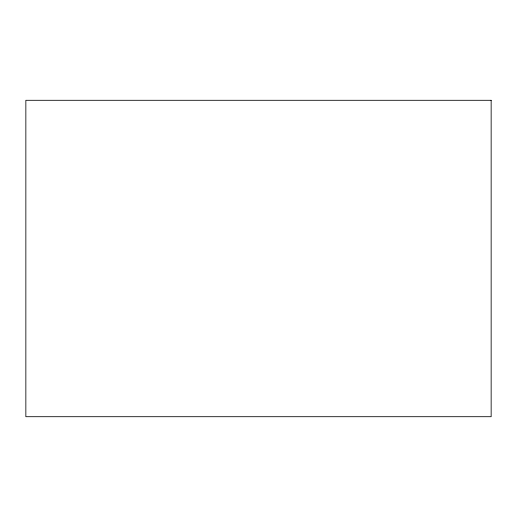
<?xml version="1.0" encoding="UTF-8"?>
<svg xmlns="http://www.w3.org/2000/svg" width="517" height="517" viewBox="0 0 517 517"><rect width="100%" height="100%" fill="white"/><g stroke="black" fill="none" stroke-linecap="round" stroke-linejoin="round"><path stroke-width="0.78" d="M491.15 100.298L25.85 100.298L25.85 416.702L491.15 416.702L491.15 100.298"/></g></svg>
